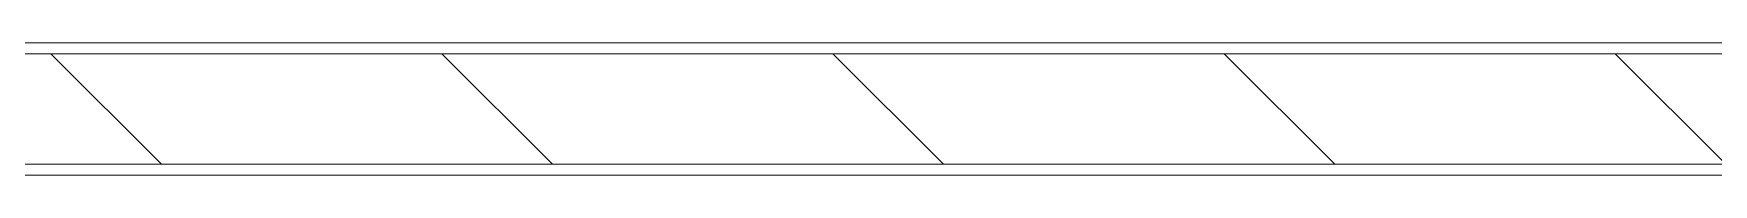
# Model space of a CAD drawing. Header units: millimetres. Extents: x 81610 to 276841, y -8553 to 29000.
# Drawn here: x 228831 to 231869, y 13380 to 13620 of the extents above; entities that cross this region are included whole.
import ezdxf

# ---------------------------------------------------------------- set-up
doc = ezdxf.new("R2010")
doc.units = ezdxf.units.MM
doc.layers.add('A-FLOR-2', color=7, linetype='Continuous', lineweight=5, true_color=0xaaaaaa)
doc.layers.add('I-WALL-4', color=7, linetype='Continuous', lineweight=5)

msp = doc.modelspace()

# ---------------------------------------------------------------- hatches: boundary and pattern name
at = {"layer": 'I-WALL-4'}
h = msp.add_hatch(dxfattribs=at)
h.set_pattern_fill('FP_75', color=256, style=0, pattern_type=2)
h.set_pattern_definition([(135, (149830.96, 0), (-353.5534, -353.5534), [])])
h.paths.add_polyline_path([(225927, 13400), (234531, 13400), (234531, 13600), (218481, 13600), (218481, 13400), (224994.7, 13400)])

# ---------------------------------------------------------------- linework, layer by layer
at = {"layer": 'A-FLOR-2'}
for p, q in [((220661, 13620), (234971, 13620)), ((232388, 13380), (227130.8, 13380))]:
    msp.add_line(p, q, dxfattribs=at)
at = {"layer": 'I-WALL-4'}
for p, q in [((234941, 13600), (220641, 13600)), ((227110.8, 13400), (234941, 13400))]:
    msp.add_line(p, q, dxfattribs=at)

doc.saveas('drawing.dxf')
